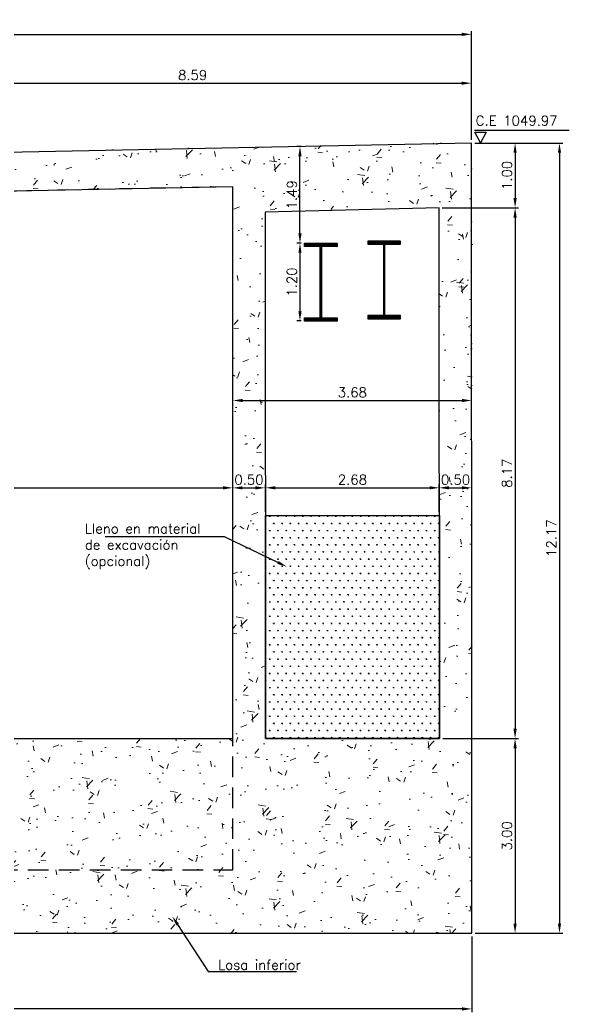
# Model space of a CAD drawing. Header units: metres. Extents: x 1080594 to 1081411, y 976871 to 977162.
# Drawn here: x 1081100.49 to 1081108.94, y 977061.6 to 977076.88 of the extents above; entities that cross this region are included whole.
import ezdxf
from ezdxf import colors
from ezdxf.entities.mleader import LeaderData, LeaderLine
from ezdxf.math import Vec2, Vec3

# ---------------------------------------------------------------- set-up
doc = ezdxf.new("R2010")
doc.units = ezdxf.units.M
doc.header["$LTSCALE"] = 25.4
doc.linetypes.add('HIDDEN', pattern=[0.375, 0.25, -0.125])
for name, color, linetype in [('CONTRAPESO', 3, 'Continuous'), ('DIMCONTRAPESO', 1, 'Continuous'), ('PERFIL MET', 37, 'Continuous'), ('PROY', 9, 'HIDDEN'), ('SOLIDOS', 9, 'Continuous')]:
    doc.layers.add(name, color=color, linetype=linetype)
for name, color, linetype, lineweight in [('COTA', 1, 'Continuous', 30), ('COTACIM', 20, 'Continuous', 5), ('SOLIDOREFCONT', 254, 'Continuous', 5)]:
    doc.layers.add(name, color=color, linetype=linetype, lineweight=lineweight)
doc.styles.add('romans', font='romans.shx')
doc.dimstyles.new('Copy 75', dxfattribs={"dimtxt": 0.15, "dimasz": 0.15, "dimexe": 0.05, "dimexo": 0.05, "dimgap": 0.05, "dimtad": 1, "dimzin": 0, "dimdsep": 46, "dimtxsty": 'romans', "dimcen": 0.002, "dimclrd": 1, "dimclre": 1, "dimclrt": 3, "dimadec": 4, "dimazin": 0, "dimtfac": 1, "dimtofl": 0, "dimtmove": 1, "dimatfit": 3, "dimfxl": 1, "dimtolj": 1, "dimtzin": 0, "dimarcsym": 1})

# ---------------------------------------------------------------- blocks, each defined once
blk = doc.blocks.new('*D710')
at = {"layer": 'COTA', "color": 1, "lineweight": -2, "transparency": 16777216}
for p, q in [((1081090.267493849, 977074.6920711199), (1081090.267493849, 977076.7084104314)), ((1081107.440602751, 977075.0338024239), (1081107.440602751, 977076.7084104314)), ((1081090.417493849, 977076.6584104314), (1081107.290602751, 977076.6584104314))]:
    blk.add_line(p, q, dxfattribs=at)
at = {"layer": 'COTA', "color": 1, "transparency": 16777216}
for points in [[(1081090.417493849, 977076.6834104314), (1081090.417493849, 977076.6334104313), (1081090.267493849, 977076.6584104314)], [(1081107.290602751, 977076.6834104314), (1081107.290602751, 977076.6334104313), (1081107.440602751, 977076.6584104314)]]:
    blk.add_solid(points, dxfattribs=at)
at = {"layer": 'Defpoints', "color": 0, "transparency": 16777216}
for p in [(1081107.440602751, 977076.6584104314), (1081107.440602751, 977074.9838024238), (1081090.267493849, 977074.6420711199)]:
    blk.add_point(p, dxfattribs=at)
at = {"layer": 'COTA', "color": 3, "transparency": 16777216, "insert": (1081098.8540483, 977076.7834104314), "char_height": 0.15, "attachment_point": 5, "style": 'romans'}
blk.add_mtext('\\A1;17.17', dxfattribs=at)
blk = doc.blocks.new('*D714')
at = {"layer": 'COTA', "color": 1, "lineweight": -2, "transparency": 16777216}
for p, q in [((1081094.09417119, 977069.6727954721), (1081103.614147855, 977069.6727954721)), ((1081093.94417119, 977069.6229197558), (1081093.94417119, 977069.622795472))]:
    blk.add_line(p, q, dxfattribs=at)
at = {"layer": 'COTA', "color": 1, "transparency": 16777216}
for points in [[(1081094.09417119, 977069.6977954721), (1081094.09417119, 977069.6477954721), (1081093.94417119, 977069.6727954721)], [(1081103.614147855, 977069.6977954721), (1081103.614147855, 977069.6477954721), (1081103.764147855, 977069.6727954721)]]:
    blk.add_solid(points, dxfattribs=at)
at = {"layer": 'Defpoints', "color": 0, "transparency": 16777216}
for p in [(1081093.94417119, 977069.6729197558), (1081103.764147855, 977069.6727954721), (1081103.764147855, 977069.6727954721)]:
    blk.add_point(p, dxfattribs=at)
at = {"layer": 'COTA', "color": 3, "transparency": 16777216, "insert": (1081098.854159523, 977069.7977954721), "char_height": 0.15, "attachment_point": 5, "style": 'romans'}
blk.add_mtext('\\A1;9.81', dxfattribs=at)
blk = doc.blocks.new('*D715')
at = {"layer": 'COTA', "color": 1, "lineweight": -2, "transparency": 16777216}
blk.add_line((1081103.914147855, 977069.6727954721), (1081104.114169669, 977069.6727954721), dxfattribs=at)
at = {"layer": 'COTA', "color": 1, "transparency": 16777216}
for points in [[(1081103.914147855, 977069.6977954721), (1081103.914147855, 977069.6477954721), (1081103.764147855, 977069.6727954721)], [(1081104.114169669, 977069.6977954721), (1081104.114169669, 977069.6477954721), (1081104.264169669, 977069.6727954721)]]:
    blk.add_solid(points, dxfattribs=at)
at = {"layer": 'Defpoints', "color": 0, "transparency": 16777216}
for p in [(1081103.764147855, 977069.6727954721), (1081104.264169669, 977069.6727954721), (1081104.264169669, 977069.6727954721)]:
    blk.add_point(p, dxfattribs=at)
at = {"layer": 'COTA', "color": 3, "transparency": 16777216, "insert": (1081104.014158762, 977069.7977954721), "char_height": 0.15, "attachment_point": 5, "style": 'romans'}
blk.add_mtext('\\A1;0.50', dxfattribs=at)
blk = doc.blocks.new('*D716')
at = {"layer": 'COTA', "color": 1, "lineweight": -2, "transparency": 16777216}
for p, q in [((1081104.268490994, 977069.3019399605), (1081104.268490994, 977069.7235156927)), ((1081104.418490994, 977069.6735156927), (1081106.794721347, 977069.6735156927))]:
    blk.add_line(p, q, dxfattribs=at)
at = {"layer": 'COTA', "color": 1, "transparency": 16777216}
for points in [[(1081104.418490994, 977069.6985156927), (1081104.418490994, 977069.6485156927), (1081104.268490994, 977069.6735156927)], [(1081106.794721347, 977069.6985156927), (1081106.794721347, 977069.6485156927), (1081106.944721346, 977069.6735156927)]]:
    blk.add_solid(points, dxfattribs=at)
at = {"layer": 'Defpoints', "color": 0, "transparency": 16777216}
for p in [(1081106.944721346, 977069.6735156927), (1081106.944721346, 977069.6735156927), (1081104.268490994, 977069.2519399604)]:
    blk.add_point(p, dxfattribs=at)
at = {"layer": 'COTA', "color": 3, "transparency": 16777216, "insert": (1081105.60660617, 977069.7985156927), "char_height": 0.15, "attachment_point": 5, "style": 'romans'}
blk.add_mtext('\\A1;2.68', dxfattribs=at)
blk = doc.blocks.new('*D717')
at = {"layer": 'COTA', "color": 1, "lineweight": -2, "transparency": 16777216}
for p, q in [((1081106.944721346, 977069.3021859002), (1081106.944721346, 977069.7235156927)), ((1081107.094721346, 977069.6735156927), (1081107.292202377, 977069.6735156927))]:
    blk.add_line(p, q, dxfattribs=at)
at = {"layer": 'COTA', "color": 1, "transparency": 16777216}
for points in [[(1081107.094721346, 977069.6985156927), (1081107.094721346, 977069.6485156927), (1081106.944721346, 977069.6735156927)], [(1081107.292202377, 977069.6985156927), (1081107.292202377, 977069.6485156927), (1081107.442202376, 977069.6735156927)]]:
    blk.add_solid(points, dxfattribs=at)
at = {"layer": 'Defpoints', "color": 0, "transparency": 16777216}
for p in [(1081107.442202376, 977069.6735156927), (1081107.442202376, 977069.6735156927), (1081106.944721346, 977069.2521859001)]:
    blk.add_point(p, dxfattribs=at)
at = {"layer": 'COTA', "color": 3, "transparency": 16777216, "insert": (1081107.194732253, 977069.7985156927), "char_height": 0.15, "attachment_point": 5, "style": 'romans'}
blk.add_mtext('\\A1;0.50', dxfattribs=at)
blk = doc.blocks.new('*D724')
at = {"layer": 'COTA', "color": 1, "lineweight": -2, "transparency": 16777216}
for p, q in [((1081090.264037377, 977062.7620196694), (1081090.264037377, 977061.5966017533)), ((1081107.444037377, 977062.7620196694), (1081107.444037377, 977061.5966017533)), ((1081107.294037377, 977061.6466017533), (1081090.414037377, 977061.6466017533))]:
    blk.add_line(p, q, dxfattribs=at)
at = {"layer": 'COTA', "color": 1, "transparency": 16777216}
for points in [[(1081090.414037377, 977061.6716017533), (1081090.414037377, 977061.6216017533), (1081090.264037377, 977061.6466017533)], [(1081107.294037377, 977061.6716017533), (1081107.294037377, 977061.6216017533), (1081107.444037377, 977061.6466017533)]]:
    blk.add_solid(points, dxfattribs=at)
at = {"layer": 'Defpoints', "color": 0, "transparency": 16777216}
for p in [(1081090.264037377, 977062.8120196695), (1081107.444037377, 977062.8120196695), (1081090.264037377, 977061.6466017533)]:
    blk.add_point(p, dxfattribs=at)
at = {"layer": 'COTA', "color": 3, "transparency": 16777216, "insert": (1081099.508934862, 977061.7716017533), "char_height": 0.15, "attachment_point": 5, "style": 'romans'}
blk.add_mtext('\\A1;17.180', dxfattribs=at)
blk = doc.blocks.new('*D719')
at = {"layer": 'Defpoints', "color": 0, "transparency": 16777216}
for p in [(1081098.854039232, 977075.9057991611), (1081107.440602751, 977075.9057991611), (1081107.440602751, 977074.9838024238)]:
    blk.add_point(p, dxfattribs=at)
at = {"layer": 'DIMCONTRAPESO', "color": 1, "lineweight": -2, "transparency": 16777216}
for p, q in [((1081107.440602751, 977075.0338024239), (1081107.440602751, 977075.9557991611)), ((1081099.004039232, 977075.9057991611), (1081107.290602751, 977075.9057991611))]:
    blk.add_line(p, q, dxfattribs=at)
at = {"layer": 'DIMCONTRAPESO', "color": 1, "transparency": 16777216}
for points in [[(1081099.004039232, 977075.9307991611), (1081099.004039232, 977075.880799161), (1081098.854039232, 977075.9057991611)], [(1081107.290602751, 977075.9307991611), (1081107.290602751, 977075.880799161), (1081107.440602751, 977075.9057991611)]]:
    blk.add_solid(points, dxfattribs=at)
at = {"layer": 'DIMCONTRAPESO', "color": 3, "transparency": 16777216, "insert": (1081103.147320992, 977076.0307991611), "char_height": 0.15, "attachment_point": 5, "style": 'romans'}
blk.add_mtext('\\A1;8.59', dxfattribs=at)
blk = doc.blocks.new('*D720')
at = {"layer": 'COTA', "color": 1, "lineweight": -2, "transparency": 16777216}
for p, q in [((1081103.767406903, 977071.0656460415), (1081103.767406903, 977071.0683403681)), ((1081103.917406903, 977071.018340368), (1081107.293959858, 977071.018340368))]:
    blk.add_line(p, q, dxfattribs=at)
at = {"layer": 'COTA', "color": 1, "transparency": 16777216}
for points in [[(1081103.917406903, 977071.0433403681), (1081103.917406903, 977070.993340368), (1081103.767406903, 977071.018340368)], [(1081107.293959858, 977071.0433403681), (1081107.293959858, 977070.993340368), (1081107.443959858, 977071.018340368)]]:
    blk.add_solid(points, dxfattribs=at)
at = {"layer": 'Defpoints', "color": 0, "transparency": 16777216}
for p in [(1081103.767406903, 977071.0156460415), (1081107.443959858, 977071.018340368), (1081107.443959858, 977071.018340368)]:
    blk.add_point(p, dxfattribs=at)
at = {"layer": 'COTA', "color": 3, "transparency": 16777216, "insert": (1081105.605683381, 977071.143340368), "char_height": 0.15, "attachment_point": 5, "style": 'romans'}
blk.add_mtext('\\A1;3.68', dxfattribs=at)
blk = doc.blocks.new('*D707')
at = {"layer": 'COTA', "color": 1, "lineweight": -2, "transparency": 16777216}
for p, q in [((1081104.819981196, 977073.4431428021), (1081104.749501453, 977073.4431428021)), ((1081104.799501453, 977073.2931428021), (1081104.799501453, 977072.3930391702)), ((1081104.819981196, 977072.2430391702), (1081104.749501453, 977072.2430391702))]:
    blk.add_line(p, q, dxfattribs=at)
at = {"layer": 'COTA', "color": 1, "transparency": 16777216}
for points in [[(1081104.774501453, 977073.2931428021), (1081104.824501453, 977073.2931428021), (1081104.799501453, 977073.4431428021)], [(1081104.774501453, 977072.3930391702), (1081104.824501453, 977072.3930391702), (1081104.799501453, 977072.2430391702)]]:
    blk.add_solid(points, dxfattribs=at)
at = {"layer": 'Defpoints', "color": 0, "transparency": 16777216}
for p in [(1081104.869981196, 977073.4431428021), (1081104.799501453, 977072.2430391702), (1081104.869981196, 977072.2430391702)]:
    blk.add_point(p, dxfattribs=at)
at = {"layer": 'COTA', "color": 3, "transparency": 16777216, "insert": (1081104.674501453, 977072.8430909863), "char_height": 0.15, "attachment_point": 5, "rotation": 90, "style": 'romans'}
blk.add_mtext('\\A1;1.20', dxfattribs=at)
blk = doc.blocks.new('*D708')
at = {"layer": 'COTA', "color": 1, "lineweight": -2, "transparency": 16777216}
for p, q in [((1081104.819981196, 977074.9294081789), (1081104.749501453, 977074.9294081789)), ((1081104.799501453, 977073.5931428021), (1081104.799501453, 977074.7794081789)), ((1081104.819981196, 977073.4431428021), (1081104.749501453, 977073.4431428021))]:
    blk.add_line(p, q, dxfattribs=at)
at = {"layer": 'COTA', "color": 1, "transparency": 16777216}
for points in [[(1081104.774501453, 977074.7794081789), (1081104.824501453, 977074.7794081789), (1081104.799501453, 977074.9294081789)], [(1081104.774501453, 977073.5931428021), (1081104.824501453, 977073.5931428021), (1081104.799501453, 977073.4431428021)]]:
    blk.add_solid(points, dxfattribs=at)
at = {"layer": 'Defpoints', "color": 0, "transparency": 16777216}
for p in [(1081104.799501453, 977074.9294081789), (1081104.869981196, 977074.9294081789), (1081104.869981196, 977073.4431428021)]:
    blk.add_point(p, dxfattribs=at)
at = {"layer": 'COTA', "color": 3, "transparency": 16777216, "insert": (1081104.674501453, 977074.1862754907), "char_height": 0.15, "attachment_point": 5, "rotation": 90, "style": 'romans'}
blk.add_mtext('\\A1;1.49', dxfattribs=at)
blk = doc.blocks.new('*D756')
at = {"layer": 'COTA', "color": 1, "lineweight": -2, "transparency": 16777216}
for p, q in [((1081107.490602752, 977074.9838024243), (1081108.844513665, 977074.9838024243)), ((1081108.794513665, 977074.8338024243), (1081108.794513665, 977062.9620196699)), ((1081107.49749385, 977062.8120196699), (1081108.844513665, 977062.8120196699))]:
    blk.add_line(p, q, dxfattribs=at)
at = {"layer": 'COTA', "color": 1, "transparency": 16777216}
for points in [[(1081108.769513665, 977074.8338024243), (1081108.819513665, 977074.8338024243), (1081108.794513665, 977074.9838024243)], [(1081108.769513665, 977062.9620196699), (1081108.819513665, 977062.9620196699), (1081108.794513665, 977062.8120196699)]]:
    blk.add_solid(points, dxfattribs=at)
at = {"layer": 'Defpoints', "color": 0, "transparency": 16777216}
for p in [(1081107.440602752, 977074.9838024243), (1081107.44749385, 977062.8120196699), (1081108.794513665, 977062.8120196699)]:
    blk.add_point(p, dxfattribs=at)
at = {"layer": 'COTA', "color": 3, "transparency": 16777216, "insert": (1081108.669513665, 977068.8979110465), "char_height": 0.15, "attachment_point": 5, "rotation": 90, "style": 'romans'}
blk.add_mtext('\\A1;12.17', dxfattribs=at)
blk = doc.blocks.new('*D757')
at = {"layer": 'COTA', "color": 1, "lineweight": -2, "transparency": 16777216}
for p, q in [((1081107.490602752, 977074.9838024243), (1081108.161217202, 977074.9838024243)), ((1081108.111217202, 977074.8338024243), (1081108.111217202, 977074.1353388847)), ((1081106.99088107, 977073.9853388846), (1081108.161217202, 977073.9853388846))]:
    blk.add_line(p, q, dxfattribs=at)
at = {"layer": 'COTA', "color": 1, "transparency": 16777216}
for points in [[(1081108.086217202, 977074.8338024243), (1081108.136217202, 977074.8338024243), (1081108.111217202, 977074.9838024243)], [(1081108.086217202, 977074.1353388847), (1081108.136217202, 977074.1353388847), (1081108.111217202, 977073.9853388846)]]:
    blk.add_solid(points, dxfattribs=at)
at = {"layer": 'Defpoints', "color": 0, "transparency": 16777216}
for p in [(1081107.440602752, 977074.9838024243), (1081106.94088107, 977073.9853388846), (1081108.111217202, 977073.9853388846)]:
    blk.add_point(p, dxfattribs=at)
at = {"layer": 'COTA', "color": 3, "transparency": 16777216, "insert": (1081107.986217202, 977074.4845706539), "char_height": 0.15, "attachment_point": 5, "rotation": 90, "style": 'romans'}
blk.add_mtext('\\A1;1.00', dxfattribs=at)
blk = doc.blocks.new('*D758')
at = {"layer": 'COTA', "color": 1, "lineweight": -2, "transparency": 16777216}
for p, q in [((1081106.990881069, 977073.9853388842), (1081108.161217202, 977073.9853388842)), ((1081108.111217201, 977073.8353388841), (1081108.111217201, 977065.9617505805)), ((1081106.997441274, 977065.8117505804), (1081108.161217202, 977065.8117505804))]:
    blk.add_line(p, q, dxfattribs=at)
at = {"layer": 'COTA', "color": 1, "transparency": 16777216}
for points in [[(1081108.086217202, 977073.8353388841), (1081108.136217201, 977073.8353388841), (1081108.111217201, 977073.9853388842)], [(1081108.086217202, 977065.9617505805), (1081108.136217201, 977065.9617505805), (1081108.111217201, 977065.8117505804)]]:
    blk.add_solid(points, dxfattribs=at)
at = {"layer": 'Defpoints', "color": 0, "transparency": 16777216}
for p in [(1081106.940881069, 977073.9853388842), (1081106.947441274, 977065.8117505804), (1081108.111217201, 977065.8117505804)]:
    blk.add_point(p, dxfattribs=at)
at = {"layer": 'COTA', "color": 3, "transparency": 16777216, "insert": (1081107.986217201, 977069.8985447324), "char_height": 0.15, "attachment_point": 5, "rotation": 90, "style": 'romans'}
blk.add_mtext('\\A1;8.17', dxfattribs=at)
blk = doc.blocks.new('*D759')
at = {"layer": 'COTA', "color": 1, "lineweight": -2, "transparency": 16777216}
for p, q in [((1081106.997441274, 977065.8117505804), (1081108.161217202, 977065.8117505804)), ((1081108.111217201, 977065.6617505804), (1081108.111217201, 977062.9620196695)), ((1081107.494037377, 977062.8120196695), (1081108.161217202, 977062.8120196695))]:
    blk.add_line(p, q, dxfattribs=at)
at = {"layer": 'COTA', "color": 1, "transparency": 16777216}
for points in [[(1081108.086217202, 977065.6617505804), (1081108.136217201, 977065.6617505804), (1081108.111217201, 977065.8117505804)], [(1081108.086217202, 977062.9620196695), (1081108.136217201, 977062.9620196695), (1081108.111217201, 977062.8120196695)]]:
    blk.add_solid(points, dxfattribs=at)
at = {"layer": 'Defpoints', "color": 0, "transparency": 16777216}
for p in [(1081106.947441274, 977065.8117505804), (1081107.444037377, 977062.8120196695), (1081108.111217201, 977062.8120196695)]:
    blk.add_point(p, dxfattribs=at)
at = {"layer": 'COTA', "color": 3, "transparency": 16777216, "insert": (1081107.986217201, 977064.3118851251), "char_height": 0.15, "attachment_point": 5, "rotation": 90, "style": 'romans'}
blk.add_mtext('\\A1;3.00', dxfattribs=at)

msp = doc.modelspace()

# ---------------------------------------------------------------- hatches: boundary and pattern name
at = {"layer": 'PERFIL MET'}
h = msp.add_hatch(dxfattribs=at)
h.set_pattern_fill('ANSI31', color=256, scale=0.005)
h.set_pattern_definition([(45, (423.2615862335078, -52.39904776541516), (-0.01122532015133644, 0.01122532015133644), [])])
h.paths.add_polyline_path([(1081105.129506196, 977073.3899908516), (1081105.129506196, 977072.2915908516), (1081105.369981196, 977072.2915908516), (1081105.369981196, 977072.2407908516), (1081104.869981196, 977072.2407908516), (1081104.869981196, 977072.2915908516), (1081105.110456196, 977072.2915908516), (1081105.110456196, 977073.3899908516), (1081104.869981196, 977073.3899908516), (1081104.869981196, 977073.4407908516), (1081105.369981196, 977073.4407908516), (1081105.369981196, 977073.3899908516)])
h = msp.add_hatch(dxfattribs=at)
h.set_pattern_fill('ANSI31', color=256, scale=0.005)
h.set_pattern_definition([(45, (423.261626470834, -52.36504952807445), (-0.01122532015133644, 0.01122532015133644), [])])
h.paths.add_polyline_path([(1081106.08550861, 977073.423989089), (1081106.08550861, 977072.325589089), (1081105.84503361, 977072.325589089), (1081105.84503361, 977072.274789089), (1081106.34503361, 977072.274789089), (1081106.34503361, 977072.325589089), (1081106.10455861, 977072.325589089), (1081106.10455861, 977073.423989089), (1081106.34503361, 977073.423989089), (1081106.34503361, 977073.4747890889), (1081105.84503361, 977073.4747890889), (1081105.84503361, 977073.423989089)])
at = {"layer": 'SOLIDOREFCONT', "true_color": 0x5b5b5b, "transparency": 33554546}
h = msp.add_hatch(dxfattribs=at)
h.set_pattern_fill('AR-CONC', color=251, scale=0.005)
h.set_pattern_definition([(49.99999999999999, (307.6941486909054, 0.4456799009349197), (0.91092334498002, -0.07969542769451543), [0.09525, -1.04775]), (355, (307.6941486909054, 0.4456799009349197), (-0.1762171071248467, 0.9552842261951757), [0.0762, -0.83820292085]), (100.4514447, (307.7700587259606, 0.4390386334853247), (0.7347062354517664, 0.8755887595609755), [0.08095004399999998, -0.8904512229999998]), (46.18420000000002, (307.6941486909054, 0.6996799008920789), (1.35539520446065, -0.2102116396636357), [0.1428749999999998, -1.571624999999998]), (96.63555760999992, (307.8070981909987, 0.6821624009171501), (1.187020670257515, 1.237130622988608), [0.1214251157, -1.3356780408]), (351.1841511700001, (307.6941486909054, 0.6996799008920789), (1.187020670324885, 1.237130622927663), [0.11429983535, -1.2572986596]), (21, (307.8211486910004, 0.6361799009609967), (0.7580719563456624, -0.5113259909354381), [0.09525, -1.04775]), (326.0000000000001, (307.8211486910004, 0.6361799009609967), (0.3090101417382354, 0.9209398306115963), [0.0762, -0.8382]), (71.45144499999999, (307.8843213538639, 0.5935694014187902), (1.067082096393581, 0.4096138444295262), [0.08095004400000001, -0.8904496879999999]), (37.50000000000001, (307.6941486909054, 0.4456799009349197), (0.01544301625295908, 0.4227751943657655), [0, -0.82804, 0, -0.8509000000000001, 0, -0.8413750000000001]), (7.499999999999999, (307.6941486909054, 0.4456799009349197), (0.3340983125515287, 0.5009028740905975), [0, -0.48514, 0, -0.80899, 0, -0.320675]), (327.5, (307.4109386908822, 0.4456799009349197), (0.677952975834357, -0.02864371996336722), [0, -0.3175, 0, -0.9906, 0, -1.31445]), (317.5, (307.28393869102, 0.4456799009349197), (0.7406459069300902, 0.1271324551666652), [0, -0.41275, 0, -0.65786, 0, -0.93345])])
h.paths.add_polyline_path([(1081107.447493849, 977066.2060196729), (1081107.452333502, 977074.9940370389), (1081090.279202754, 977074.6505744241), (1081090.267493849, 977066.2060196729), (1081090.267493849, 977062.8027505805), (1081107.447493849, 977062.8027505805)])
h.paths.add_polyline_path([(1081104.267493822, 977065.8027505805), (1081104.261900086, 977073.9417592646), (1081106.940881069, 977073.9953388842), (1081106.94505631, 977069.2464878432), (1081106.947004605, 977069.246488043), (1081106.947441219, 977066.2060196729), (1081106.947441274, 977066.2060196729), (1081106.946285808, 977065.802887871), (1081104.268649261, 977065.8026132899), (1081104.267493822, 977065.8027505805), (1081106.947441191, 977065.8027505804), (1081106.947004605, 977069.246488043), (1081106.94505631, 977069.2464878432), (1081106.947441247, 977065.8027505804)], flags=16)
h.paths.add_polyline_path([(1081103.767410322, 977065.8027505805), (1081103.056132693, 977065.8027505805), (1081103.056132693, 977065.8117505804), (1081094.658855005, 977065.8117505804), (1081094.658855005, 977065.8027505805), (1081093.946759343, 977065.8027505805), (1081093.957699138, 977074.1257552375), (1081103.779053671, 977074.3221823282)], flags=16)
h.paths.add_polyline_path([(1081093.447441247, 977065.8027505804), (1081090.767493822, 977065.8027505805), (1081090.767419763, 977069.2462132621), (1081090.767297927, 977073.6618672214), (1081093.44627891, 977073.7154468411)], flags=16)
at = {"layer": 'SOLIDOS'}
h = msp.add_hatch(dxfattribs=at)
h.set_pattern_fill('SWAMP', color=252, scale=0.005)
h.set_pattern_definition([(0, (0, 0.6299485530471429), (0.0635, 0.109985226181), [0.015875, -0.111125]), (90, (0.0079375, 0.6299485530471429), (-0.06349999999999999, 0.109985226181), [0.0079375, -0.212032952362]), (90, (0.009921875, 0.6299485530471429), (-0.06349999999999999, 0.109985226181), [0.006350000000000001, -0.213620452362]), (90, (0.005953125, 0.6299485530471429), (-0.06349999999999999, 0.109985226181), [0.006350000000000001, -0.213620452362]), (59.99999999999999, (0.01190625, 0.6299485530471429), (-0.06349999991372332, 0.1099852262308119), [0.00508, -0.12192]), (120, (0.00396875, 0.6299485530471429), (-0.1269999999137233, 4.981188794772607e-11), [0.005079999999999998, -0.12192])])
h.paths.add_polyline_path([(1081106.944985774, 977069.2464877566), (1081104.269987682, 977069.2464854872), (1081104.269968488, 977065.8027579113), (1081106.944966581, 977065.8027432496)])

# ---------------------------------------------------------------- linework, layer by layer
at = {"layer": 'CONTRAPESO'}
for points in [[(1081107.440602751, 977074.9838024238), (1081090.267472004, 977074.640339809), (1081090.267493849, 977065.8117505804), (1081090.267493849, 977065.8117505804), (1081090.264037377, 977062.8120196695), (1081107.444037377, 977062.8120196695), (1081107.447493849, 977065.8117505804), (1081107.447493849, 977065.8117505804)], [(1081104.267419763, 977069.2462132621), (1081106.947004605, 977069.246488043), (1081106.947441219, 977065.8117505804), (1081104.267493849, 977065.8117505806)]]:
    msp.add_lwpolyline(points, close=True, dxfattribs=at)
for points in [[(1081103.056132693, 977065.8117505804), (1081103.056132693, 977065.8117505804), (1081103.767410322, 977065.8117505804), (1081103.76737937, 977074.3119488423), (1081093.946024837, 977074.1155217516), (1081093.946759343, 977065.8117505804), (1081094.658855005, 977065.8117505804), (1081094.655398533, 977065.8117505804), (1081103.052676221, 977065.8117505804)], [(1081106.947441274, 977065.8117505804), (1081106.940881069, 977073.9853388842), (1081104.261900086, 977073.9217592645), (1081104.267493849, 977065.8117505806), (1081106.947441274, 977065.8117505804), (1081106.947441274, 977065.8117505804)]]:
    msp.add_lwpolyline(points, dxfattribs=at)
at = {"layer": 'COTA', "color": 2}
msp.add_lwpolyline([(1081107.48711552, 977075.1842215144), (1081108.943317363, 977075.1842215144)], dxfattribs=at)
msp.add_lwpolyline([(1081107.493747149, 977075.1529444968), (1081107.665846221, 977075.1529444968), (1081107.579796685, 977074.985532935), (1081107.579796685, 977074.985532935)], close=True, dxfattribs=at)
at = {"layer": 'PERFIL MET'}
for points in [[(1081105.129506196, 977073.3899908516), (1081105.129506196, 977072.2915908516), (1081105.369981196, 977072.2915908516), (1081105.369981196, 977072.2407908516), (1081104.869981196, 977072.2407908516), (1081104.869981196, 977072.2915908516), (1081105.110456196, 977072.2915908516), (1081105.110456196, 977073.3899908516), (1081104.869981196, 977073.3899908516), (1081104.869981196, 977073.4407908516), (1081105.369981196, 977073.4407908516), (1081105.369981196, 977073.3899908516)], [(1081106.08550861, 977073.423989089), (1081106.08550861, 977072.325589089), (1081105.84503361, 977072.325589089), (1081105.84503361, 977072.274789089), (1081106.34503361, 977072.274789089), (1081106.34503361, 977072.325589089), (1081106.10455861, 977072.325589089), (1081106.10455861, 977073.423989089), (1081106.34503361, 977073.423989089), (1081106.34503361, 977073.4747890889), (1081105.84503361, 977073.4747890889), (1081105.84503361, 977073.423989089)]]:
    msp.add_lwpolyline(points, close=True, dxfattribs=at)
at = {"layer": 'PROY', "color": 252, "ltscale": 0.05}
msp.add_lwpolyline([(1081103.764027217, 977063.7880235572), (1081103.76737937, 977074.3119488423), (1081093.946024837, 977074.1155217516), (1081093.944079792, 977063.7880235573), (1081103.764027217, 977063.7880235572), (1081103.764027217, 977063.7880235572)], dxfattribs=at)

# ---------------------------------------------------------------- texts
at = {"layer": 'COTA', "color": 3, "insert": (1081107.505342364, 977075.4048043541), "char_height": 0.15, "attachment_point": 1, "style": 'romans'}
msp.add_mtext('C.E 1049.97', dxfattribs=at)

# ---------------------------------------------------------------- dimensions: what is measured, and where the dimension line sits
at = {"layer": 'COTA', "color": 4}
dim = msp.add_linear_dim(base=(1081107.440602751, 977076.6584104314), p1=(1081090.267493849, 977074.6420711199), p2=(1081107.440602751, 977074.9838024238), dimstyle='Copy 75', dxfattribs=at)
dim.commit()
dim.dimension.update_dxf_attribs({"geometry": '*D710', "text_midpoint": (1081098.8540483, 977076.7834104314)})
at = {"layer": 'COTA', "color": 2}
for base, p1, p2, picture, middle in [((1081104.799501453, 977074.9294081789), (1081104.869981196, 977073.4431428021), (1081104.869981196, 977074.9294081789), '*D708', (1081104.674501453, 977074.1862754907)), ((1081108.111217202, 977073.9853388846), (1081107.440602751, 977074.9838024238), (1081106.940881069, 977073.9853388842), '*D757', (1081107.986217202, 977074.4845706539)), ((1081108.794513665, 977062.8120196699), (1081107.440602751, 977074.9838024238), (1081107.447493849, 977062.8120196695), '*D756', (1081108.669513665, 977068.8979110465)), ((1081108.111217201, 977065.8117505804), (1081106.940881069, 977073.9853388842), (1081106.947441274, 977065.8117505804), '*D758', (1081107.986217201, 977069.8985447324)), ((1081104.799501453, 977072.2430391702), (1081104.869981196, 977073.4431428021), (1081104.869981196, 977072.2430391702), '*D707', (1081104.674501453, 977072.8430909863)), ((1081108.111217201, 977062.8120196695), (1081106.947441274, 977065.8117505804), (1081107.444037377, 977062.8120196695), '*D759', (1081107.986217201, 977064.3118851251))]:
    dim = msp.add_linear_dim(base=base, p1=p1, p2=p2, angle=90, dimstyle='Copy 75', dxfattribs=at)
    dim.commit()
    dim.dimension.update_dxf_attribs({"geometry": picture, "text_midpoint": middle})
at = {"layer": 'COTA'}
dim = msp.add_linear_dim(base=(1081107.443959858, 977071.018340368), p1=(1081103.767406903, 977071.0156460415), p2=(1081107.443959858, 977071.018340368), dimstyle='Copy 75', dxfattribs=at)
dim.commit()
dim.dimension.update_dxf_attribs({"geometry": '*D720', "text_midpoint": (1081105.605683381, 977071.143340368)})
dim = msp.add_linear_dim(base=(1081103.764147855, 977069.6727954721), p1=(1081093.94417119, 977069.6729197558), p2=(1081103.764147855, 977069.6727954721), text='9.81', dimstyle='Copy 75', override={"dimdec": 3}, dxfattribs=at)
dim.commit()
dim.dimension.update_dxf_attribs({"geometry": '*D714', "text_midpoint": (1081098.854159523, 977069.6727954721), "dimtype": 160})
for base, p1, p2, picture, middle in [((1081104.264169669, 977069.6727954721), (1081103.764147855, 977069.6727954721), (1081104.264169669, 977069.6727954721), '*D715', (1081104.014158762, 977069.6727954721)), ((1081106.944721346, 977069.6735156927), (1081104.268490994, 977069.2519399604), (1081106.944721346, 977069.6735156927), '*D716', (1081105.60660617, 977069.6735156927)), ((1081107.442202376, 977069.6735156927), (1081106.944721346, 977069.2521859001), (1081107.442202376, 977069.6735156927), '*D717', (1081107.194732253, 977069.6735156927))]:
    dim = msp.add_linear_dim(base=base, p1=p1, p2=p2, dimstyle='Copy 75', dxfattribs=at)
    dim.commit()
    dim.dimension.update_dxf_attribs({"geometry": picture, "text_midpoint": middle, "dimtype": 160})
at = {"layer": 'COTA', "color": 4}
dim = msp.add_linear_dim(base=(1081090.264037377, 977061.6466017533), p1=(1081107.444037377, 977062.8120196695), p2=(1081090.264037377, 977062.8120196695), dimstyle='Copy 75', override={"dimdec": 3}, dxfattribs=at)
dim.commit()
dim.dimension.update_dxf_attribs({"geometry": '*D724', "text_midpoint": (1081099.508934862, 977061.6466017533), "dimtype": 160})
at = {"layer": 'DIMCONTRAPESO', "color": 2}
dim = msp.add_linear_dim(base=(1081107.440602751, 977075.9057991611), p1=(1081098.854039232, 977075.9057991611), p2=(1081107.440602751, 977074.9838024238), dimstyle='Copy 75', dxfattribs=at)
dim.commit()
dim.dimension.update_dxf_attribs({"geometry": '*D719', "text_midpoint": (1081103.147320992, 977076.0307991611)})

# ---------------------------------------------------------------- leaders
at = {"layer": 'COTACIM'}
ml = msp.add_multileader_mtext('Standard', dxfattribs=at)
ml.set_content('EJE VIA', color=3, style='romans')
ml.set_leader_properties(color=256)
ml.build(insert=Vec2(0, 0))
ml.multileader.update_dxf_attribs({"text_left_attachment_type": 6, "text_right_attachment_type": 6, "dogleg_length": 0.1560199508385566, "arrow_head_size": 0.15})
ctx = ml.context
ctx.base_point, ctx.char_height, ctx.arrow_head_size, ctx.landing_gap_size, ctx.plane_origin = Vec3(1081099.392884436, 977075.4875914356), 0.15, 0.15, 0, Vec3(1081098.526404162, 977075.4817134232)
ctx.left_attachment, ctx.right_attachment = 6, 6
notes = []
notes.append((ctx, [(0, (1, 1, 0), (1081099.236864485, 977075.4875914356), (1, 0), 0.1560199508385566, [(0, [(1081098.857493849, 977075.4876038894)], 0, [])])]))
ctx.mtext.insert, ctx.mtext.width, ctx.mtext.flow_direction = Vec3(1081099.392884436, 977075.6675914356), 3.591094247298315, 5
ml = msp.add_multileader_mtext('Standard', dxfattribs=at)
ml.set_content('Lleno en material\\Pde excavación\\P(opcional)', color=3, style='romans')
ml.set_leader_properties(color=256)
ml.build(insert=Vec2(0, 0))
ml.multileader.update_dxf_attribs({"text_left_attachment_type": 6, "text_right_attachment_type": 6, "dogleg_length": 0.1560199508385566, "arrow_head_size": 0.15})
ctx = ml.context
ctx.base_point, ctx.char_height, ctx.arrow_head_size, ctx.landing_gap_size, ctx.plane_origin = Vec3(1081101.487739802, 977068.9207569169), 0.15, 0.15, 0, Vec3(1081104.268767452, 977066.5017989152)
ctx.left_attachment, ctx.right_attachment = 6, 6
notes.append((ctx, [(1, (1, 1, 0), (1081103.636616895, 977068.9207569169), (-1, 0), 0.1560199508385566, [(0, [(1081104.595449868, 977068.4587263444)], 0, [])])]))
ctx.mtext.insert, ctx.mtext.width, ctx.mtext.flow_direction = Vec3(1081101.487739802, 977069.1207569168), 4.216741702286527, 5
ml = msp.add_multileader_mtext('Standard', dxfattribs=at)
ml.set_content('Losa inferior', color=3, style='romans')
ml.set_leader_properties(color=256)
ml.build(insert=Vec2(0, 0))
ml.multileader.update_dxf_attribs({"text_left_attachment_type": 6, "text_right_attachment_type": 6, "dogleg_length": 0.1560199508385566, "arrow_head_size": 0.15})
ctx = ml.context
ctx.base_point, ctx.char_height, ctx.arrow_head_size, ctx.landing_gap_size, ctx.plane_origin = Vec3(1081103.540195094, 977062.2203721522), 0.15, 0.15, 0, Vec3(1081107.412431979, 977060.6951490489)
ctx.left_attachment, ctx.right_attachment = 6, 6
notes.append((ctx, [(0, (1, 1, 0), (1081103.384175143, 977062.2203721522), (1, 0), 0.1560199508385566, [(0, [(1081102.833580305, 977063.0730545928)], 0, [])])]))
ctx.mtext.insert, ctx.mtext.width, ctx.mtext.flow_direction = Vec3(1081103.540195094, 977062.4003721522), 4.216741702286527, 5
for ctx, leaders in notes:
    for number, flags, end, landing, length, lines in leaders:
        leader = LeaderData()
        leader.index, (leader.has_last_leader_line, leader.has_dogleg_vector, leader.attachment_direction) = number, flags
        leader.last_leader_point, leader.dogleg_vector, leader.dogleg_length = Vec3(end), Vec3(landing), length
        for number, points, colour, breaks in lines:
            line = LeaderLine()
            line.index, line.vertices, line.color, line.breaks = number, Vec3.list(points), colors.encode_raw_color(colour), breaks
            leader.lines.append(line)
        ctx.leaders.append(leader)

doc.saveas('drawing.dxf')
